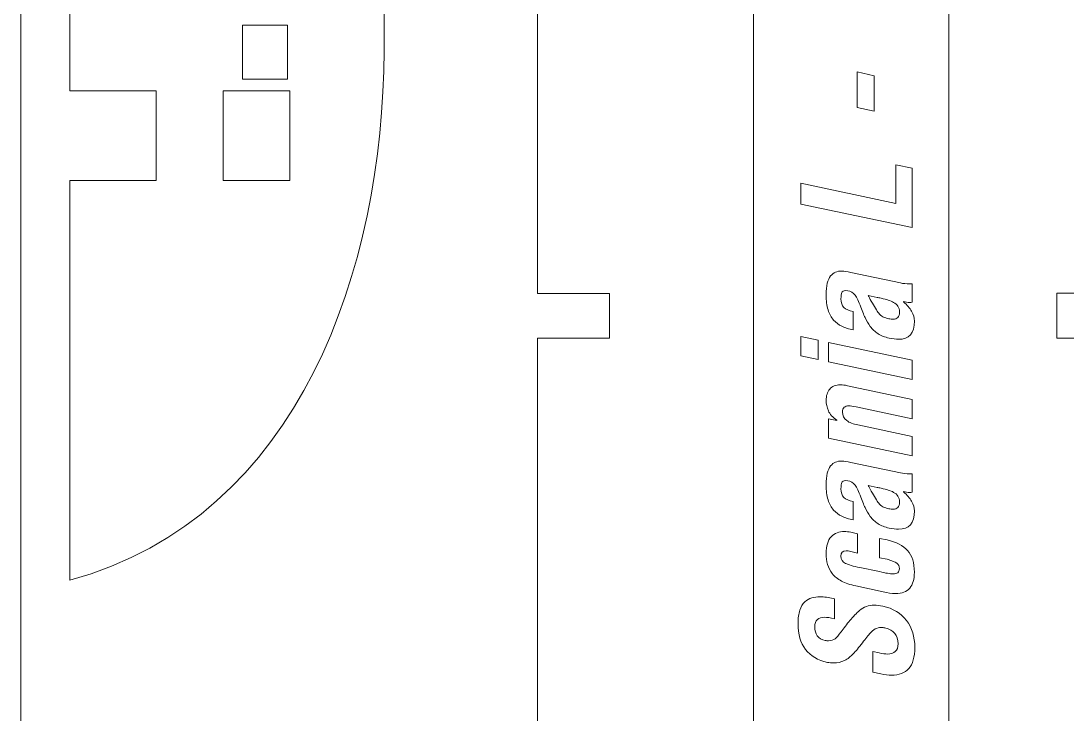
# Model space of a CAD drawing. Header units: centimetres. Extents: x -49.5 to 49.5, y -14.6 to 14.6.
# Drawn here: x -49.48 to -43.51, y -2.84 to 1.11 of the extents above; entities that cross this region are included whole.
import ezdxf

# ---------------------------------------------------------------- set-up
doc = ezdxf.new("R2010")
doc.units = ezdxf.units.CM
doc.header["$MEASUREMENT"] = 0
doc.layers.add('Camada 1', color=7, linetype='Continuous')

msp = doc.modelspace()

# ---------------------------------------------------------------- linework, layer by layer
at = {"layer": 'Camada 1', "color": 6, "lineweight": 9}
msp.add_open_spline([(-49.17602, 14.61613), (-49.17602, 14.61613), (-30.77602, 14.61613), (-30.77602, 14.61613), (-30.77602, 14.61613), (-30.61102, 14.61613), (-30.47602, 14.48113), (-30.47602, 14.31613), (-30.47602, 14.31613), (-30.47602, 14.31613), (-30.47602, -14.08387), (-30.47602, -14.08387), (-30.47602, -14.08387), (-30.47602, -14.24887), (-30.61102, -14.38387), (-30.77602, -14.38387), (-30.77602, -14.38387), (-30.77602, -14.38387), (-49.17602, -14.38387), (-49.17602, -14.38387), (-49.17602, -14.38387), (-49.34102, -14.38387), (-49.47602, -14.24887), (-49.47602, -14.08387), (-49.47602, -14.08387), (-49.47602, -14.08387), (-49.47602, 14.31613), (-49.47602, 14.31613), (-49.47602, 14.31613), (-49.47602, 14.48113), (-49.34102, 14.61613), (-49.17602, 14.61613)], degree=3, knots=[0, 0, 0, 0, 0.1111111, 0.1111111, 0.1111111, 0.1111111, 0.2222222, 0.2222222, 0.2222222, 0.2222222, 0.3333333, 0.3333333, 0.3333333, 0.3333333, 0.4444444, 0.4444444, 0.4444444, 0.4444444, 0.5555556, 0.5555556, 0.5555556, 0.5555556, 0.6666667, 0.6666667, 0.6666667, 0.6666667, 0.7777778, 0.7777778, 0.7777778, 0.7777778, 1, 1, 1, 1], dxfattribs=at)
at = {"layer": 'Camada 1', "color": 250, "lineweight": 9}
for points, knots in [([(-44.46853, -10.79239), (-44.46853, -10.79239), (-44.46852, -10.40995), (-44.46852, -10.40995), (-44.46852, -10.40995), (-44.46852, -10.40995), (-45.69229, -10.40996), (-45.69229, -10.40996), (-45.69229, -10.40996), (-45.69229, -10.40996), (-45.69229, -10.15499), (-45.69229, -10.15499), (-45.69229, -10.15499), (-45.69229, -10.15499), (-44.46852, -10.15499), (-44.46852, -10.15499), (-44.46852, -10.15499), (-44.46852, -10.15499), (-44.46853, -9.84907), (-44.46853, -9.84907), (-44.46853, -9.84907), (-44.46853, -9.84907), (-44.67663, -9.84905), (-44.67663, -9.84905), (-44.67663, -9.84905), (-44.67663, -9.84905), (-44.67665, -9.54311), (-44.67665, -9.54311), (-44.67665, -9.54311), (-44.67665, -9.54311), (-44.88472, -9.5431), (-44.88472, -9.5431), (-44.88472, -9.5431), (-44.88472, -9.5431), (-44.88472, -9.23717), (-44.88472, -9.23717), (-44.88472, -9.23717), (-44.88472, -9.23717), (-45.09281, -9.23717), (-45.09281, -9.23717), (-45.09281, -9.23717), (-45.09281, -9.23717), (-45.09281, -8.62527), (-45.09281, -8.62527), (-45.09281, -8.62527), (-45.09281, -8.62527), (-45.30092, -8.62527), (-45.30092, -8.62527), (-45.30092, -8.62527), (-45.30092, -8.62527), (-45.30092, 12.71393), (-45.30092, 12.71393), (-45.30092, 12.71393), (-45.30092, 12.71393), (-45.57286, 12.71393), (-45.57286, 12.71393), (-45.57286, 12.71393), (-45.57286, 12.71393), (-45.57286, 12.96889), (-45.57286, 12.96889), (-45.57286, 12.96889), (-45.57286, 12.96889), (-45.84482, 12.96888), (-45.84482, 12.96888), (-45.84482, 12.96888), (-45.84482, 12.96888), (-45.84482, 12.71393), (-45.84482, 12.71393), (-45.84482, 12.71393), (-45.84482, 12.71393), (-46.11676, 12.71393), (-46.11676, 12.71393), (-46.11676, 12.71393), (-46.11676, 12.71393), (-46.11676, 12.96888), (-46.11676, 12.96888), (-46.11676, 12.96888), (-46.11676, 12.96888), (-46.5318, 12.96888), (-46.5318, 12.96888), (-46.5318, 12.96888), (-46.5318, 12.96888), (-46.5318, 11.63292), (-46.5318, 11.63292), (-46.5318, 11.63292), (-46.5318, 11.63292), (-46.1215, 11.63292), (-46.1215, 11.63292), (-46.1215, 11.63292), (-46.1215, 11.63292), (-46.1215, 11.37798), (-46.1215, 11.37798), (-46.1215, 11.37798), (-46.1215, 11.37798), (-46.5318, 11.37798), (-46.5318, 11.37798), (-46.5318, 11.37798), (-46.5318, 11.37798), (-46.5318, 2.84452), (-46.5318, 2.84452), (-46.5318, 2.84452), (-46.5318, 2.84452), (-46.1215, 2.84454), (-46.1215, 2.84454), (-46.1215, 2.84454), (-46.1215, 2.84454), (-46.1215, 2.58958), (-46.1215, 2.58958), (-46.1215, 2.58958), (-46.1215, 2.58958), (-46.5318, 2.58958), (-46.5318, 2.58958), (-46.5318, 2.58958), (-46.5318, 2.58958), (-46.5318, -0.44605), (-46.5318, -0.44605), (-46.5318, -0.44605), (-46.5318, -0.44605), (-46.1215, -0.44605), (-46.1215, -0.44605), (-46.1215, -0.44605), (-46.1215, -0.44605), (-46.1215, -0.70102), (-46.1215, -0.70102), (-46.1215, -0.70102), (-46.1215, -0.70102), (-46.5318, -0.70102), (-46.5318, -0.70102), (-46.5318, -0.70102), (-46.5318, -0.70102), (-46.5318, -4.27022), (-46.5318, -4.27022), (-46.5318, -4.27022), (-46.5318, -4.27022), (-47.24323, -4.2702), (-47.24323, -4.2702), (-47.24323, -4.2702), (-47.24323, -4.2702), (-47.24323, -4.01525), (-47.24323, -4.01525), (-47.24323, -4.01525), (-47.24323, -4.01525), (-47.54918, -4.01526), (-47.54918, -4.01526), (-47.54918, -4.01526), (-47.54918, -4.01526), (-47.54917, -4.2702), (-47.54917, -4.2702), (-47.54917, -4.2702), (-47.54917, -4.2702), (-47.81597, -4.2702), (-47.81597, -4.2702), (-47.81597, -4.2702), (-47.81597, -4.2702), (-47.81597, -4.56204), (-47.81597, -4.56204), (-47.81597, -4.56204), (-47.81597, -4.56204), (-48.07093, -4.56206), (-48.07093, -4.56206), (-48.07093, -4.56206), (-48.07093, -4.56206), (-48.07093, -4.85389), (-48.07093, -4.85389), (-48.07093, -4.85389), (-48.07093, -4.85389), (-47.81597, -4.85387), (-47.81597, -4.85387), (-47.81597, -4.85387), (-47.81597, -4.85387), (-47.81599, -5.14573), (-47.81599, -5.14573), (-47.81599, -5.14573), (-47.81599, -5.14573), (-46.5318, -5.14573), (-46.5318, -5.14573), (-46.5318, -5.14573), (-46.5318, -5.14573), (-46.5318, -7.65831), (-46.5318, -7.65831), (-46.5318, -7.65831), (-46.5318, -7.65831), (-46.78674, -7.65831), (-46.78674, -7.65831), (-46.78674, -7.65831), (-46.78674, -7.65831), (-46.78674, -7.91325), (-46.78674, -7.91325), (-46.78674, -7.91325), (-46.78674, -7.91325), (-46.5318, -7.91325), (-46.5318, -7.91325), (-46.5318, -7.91325), (-46.5318, -7.91325), (-46.5318, -8.55679), (-46.5318, -8.55679), (-46.5318, -8.55679), (-46.5318, -8.55679), (-46.78674, -8.55679), (-46.78674, -8.55679), (-46.78674, -8.55679), (-46.78674, -8.55679), (-48.30718, -8.54458), (-48.30718, -8.54458), (-48.30718, -8.54458), (-48.30718, -8.54458), (-48.65205, -8.04068), (-48.65205, -8.04068), (-48.65205, -8.04068), (-48.65205, -8.04068), (-49.07285, -8.32865), (-49.07285, -8.32865), (-49.07285, -8.32865), (-49.07285, -8.32865), (-48.92886, -8.53906), (-48.92886, -8.53906), (-48.92886, -8.53906), (-48.92886, -8.53906), (-49.23184, -8.74641), (-49.23184, -8.74641), (-49.23184, -8.74641), (-49.23184, -8.74641), (-48.9543, -9.15192), (-48.9543, -9.15192), (-48.9543, -9.15192), (-48.9543, -9.15192), (-48.91046, -9.27695), (-48.91046, -9.27695), (-48.91046, -9.27695), (-48.91046, -9.27695), (-48.85202, -10.05943), (-48.85202, -10.05943), (-48.85202, -10.05943), (-48.85202, -10.05943), (-48.11799, -10.05943), (-48.11799, -10.05943), (-48.11799, -10.05943), (-48.11799, -10.05943), (-48.11799, -12.76512), (-48.11799, -12.76512), (-48.11799, -12.76512), (-48.11799, -12.76512), (-47.23865, -12.76514), (-47.23865, -12.76514), (-47.23865, -12.76514), (-47.23865, -12.76514), (-47.23865, -12.52733), (-47.23865, -12.52733), (-47.23865, -12.52733), (-47.23865, -12.52733), (-46.05567, -12.52734), (-46.05567, -12.52734), (-46.05567, -12.52734), (-46.05567, -12.52734), (-46.05567, -13.33645), (-46.05567, -13.33645), (-46.05567, -13.33645), (-46.05567, -13.33645), (-45.54578, -13.33645), (-45.54578, -13.33645), (-45.54578, -13.33645), (-45.54578, -13.33645), (-45.54578, -13.71743), (-45.54578, -13.71743), (-45.54578, -13.71743), (-45.54578, -13.71743), (-46.05567, -13.71743), (-46.05567, -13.71743), (-46.05567, -13.71743), (-46.05567, -13.71743), (-46.05567, -14.0984), (-46.05567, -14.0984), (-46.05567, -14.0984), (-46.05567, -14.0984), (-45.54578, -14.0984), (-45.54578, -14.0984), (-45.54578, -14.0984), (-45.54578, -14.0984), (-45.30092, -13.83061), (-45.30092, -13.83061), (-45.30092, -13.83061), (-45.30092, -13.83061), (-45.30092, -11.93966), (-45.30092, -11.93966), (-45.30092, -11.93966), (-45.30092, -11.93966), (-45.09281, -11.93966), (-45.09281, -11.93966), (-45.09281, -11.93966), (-45.09281, -11.93966), (-45.09281, -11.55724), (-45.09281, -11.55724), (-45.09281, -11.55724), (-45.09281, -11.55724), (-44.88472, -11.55724), (-44.88472, -11.55724), (-44.88472, -11.55724), (-44.88472, -11.55724), (-44.88472, -11.17481), (-44.88472, -11.17481), (-44.88472, -11.17481), (-44.88472, -11.17481), (-44.67665, -11.17481), (-44.67665, -11.17481), (-44.67665, -11.17481), (-44.67665, -11.17481), (-44.67663, -10.79237), (-44.67663, -10.79237), (-44.67663, -10.79237), (-44.67663, -10.79237), (-44.46853, -10.79239), (-44.46853, -10.79239)], [0, 0, 0, 0, 0.0126582, 0.0126582, 0.0126582, 0.0126582, 0.0253165, 0.0253165, 0.0253165, 0.0253165, 0.0379747, 0.0379747, 0.0379747, 0.0379747, 0.0506329, 0.0506329, 0.0506329, 0.0506329, 0.0632911, 0.0632911, 0.0632911, 0.0632911, 0.0759494, 0.0759494, 0.0759494, 0.0759494, 0.0886076, 0.0886076, 0.0886076, 0.0886076, 0.1012658, 0.1012658, 0.1012658, 0.1012658, 0.1139241, 0.1139241, 0.1139241, 0.1139241, 0.1265823, 0.1265823, 0.1265823, 0.1265823, 0.1392405, 0.1392405, 0.1392405, 0.1392405, 0.1518987, 0.1518987, 0.1518987, 0.1518987, 0.164557, 0.164557, 0.164557, 0.164557, 0.1772152, 0.1772152, 0.1772152, 0.1772152, 0.1898734, 0.1898734, 0.1898734, 0.1898734, 0.2025316, 0.2025316, 0.2025316, 0.2025316, 0.2151899, 0.2151899, 0.2151899, 0.2151899, 0.2278481, 0.2278481, 0.2278481, 0.2278481, 0.2405063, 0.2405063, 0.2405063, 0.2405063, 0.2531646, 0.2531646, 0.2531646, 0.2531646, 0.2658228, 0.2658228, 0.2658228, 0.2658228, 0.278481, 0.278481, 0.278481, 0.278481, 0.2911392, 0.2911392, 0.2911392, 0.2911392, 0.3037975, 0.3037975, 0.3037975, 0.3037975, 0.3164557, 0.3164557, 0.3164557, 0.3164557, 0.3291139, 0.3291139, 0.3291139, 0.3291139, 0.3417722, 0.3417722, 0.3417722, 0.3417722, 0.3544304, 0.3544304, 0.3544304, 0.3544304, 0.3670886, 0.3670886, 0.3670886, 0.3670886, 0.3797468, 0.3797468, 0.3797468, 0.3797468, 0.3924051, 0.3924051, 0.3924051, 0.3924051, 0.4050633, 0.4050633, 0.4050633, 0.4050633, 0.4177215, 0.4177215, 0.4177215, 0.4177215, 0.4303797, 0.4303797, 0.4303797, 0.4303797, 0.443038, 0.443038, 0.443038, 0.443038, 0.4556962, 0.4556962, 0.4556962, 0.4556962, 0.4683544, 0.4683544, 0.4683544, 0.4683544, 0.4810127, 0.4810127, 0.4810127, 0.4810127, 0.4936709, 0.4936709, 0.4936709, 0.4936709, 0.5063291, 0.5063291, 0.5063291, 0.5063291, 0.5189873, 0.5189873, 0.5189873, 0.5189873, 0.5316456, 0.5316456, 0.5316456, 0.5316456, 0.5443038, 0.5443038, 0.5443038, 0.5443038, 0.556962, 0.556962, 0.556962, 0.556962, 0.5696203, 0.5696203, 0.5696203, 0.5696203, 0.5822785, 0.5822785, 0.5822785, 0.5822785, 0.5949367, 0.5949367, 0.5949367, 0.5949367, 0.6075949, 0.6075949, 0.6075949, 0.6075949, 0.6202532, 0.6202532, 0.6202532, 0.6202532, 0.6329114, 0.6329114, 0.6329114, 0.6329114, 0.6455696, 0.6455696, 0.6455696, 0.6455696, 0.6582278, 0.6582278, 0.6582278, 0.6582278, 0.6708861, 0.6708861, 0.6708861, 0.6708861, 0.6835443, 0.6835443, 0.6835443, 0.6835443, 0.6962025, 0.6962025, 0.6962025, 0.6962025, 0.7088608, 0.7088608, 0.7088608, 0.7088608, 0.721519, 0.721519, 0.721519, 0.721519, 0.7341772, 0.7341772, 0.7341772, 0.7341772, 0.7468354, 0.7468354, 0.7468354, 0.7468354, 0.7594937, 0.7594937, 0.7594937, 0.7594937, 0.7721519, 0.7721519, 0.7721519, 0.7721519, 0.7848101, 0.7848101, 0.7848101, 0.7848101, 0.7974684, 0.7974684, 0.7974684, 0.7974684, 0.8101266, 0.8101266, 0.8101266, 0.8101266, 0.8227848, 0.8227848, 0.8227848, 0.8227848, 0.835443, 0.835443, 0.835443, 0.835443, 0.8481013, 0.8481013, 0.8481013, 0.8481013, 0.8607595, 0.8607595, 0.8607595, 0.8607595, 0.8734177, 0.8734177, 0.8734177, 0.8734177, 0.8860759, 0.8860759, 0.8860759, 0.8860759, 0.8987342, 0.8987342, 0.8987342, 0.8987342, 0.9113924, 0.9113924, 0.9113924, 0.9113924, 0.9240506, 0.9240506, 0.9240506, 0.9240506, 0.9367089, 0.9367089, 0.9367089, 0.9367089, 0.9493671, 0.9493671, 0.9493671, 0.9493671, 0.9620253, 0.9620253, 0.9620253, 0.9620253, 0.9746835, 0.9746835, 0.9746835, 0.9746835, 1, 1, 1, 1]), ([(-45.0198, 9.64605), (-45.0198, 9.64605), (-45.0198, 9.26362), (-45.0198, 9.26362), (-45.0198, 9.26362), (-45.0198, 9.26362), (-43.79603, 9.26362), (-43.79603, 9.26362), (-43.79603, 9.26362), (-43.79603, 9.26362), (-43.79603, 9.00864), (-43.79603, 9.00864), (-43.79603, 9.00864), (-43.79603, 9.00864), (-45.0198, 9.00867), (-45.0198, 9.00867), (-45.0198, 9.00867), (-45.0198, 9.00867), (-45.0198, 8.70273), (-45.0198, 8.70273), (-45.0198, 8.70273), (-45.0198, 8.70273), (-44.81168, 8.70273), (-44.81168, 8.70273), (-44.81168, 8.70273), (-44.81168, 8.70273), (-44.81169, 8.39676), (-44.81169, 8.39676), (-44.81169, 8.39676), (-44.81169, 8.39676), (-44.60361, 8.39676), (-44.60361, 8.39676), (-44.60361, 8.39676), (-44.60361, 8.39676), (-44.60361, 8.09083), (-44.60361, 8.09083), (-44.60361, 8.09083), (-44.60361, 8.09083), (-44.39552, 8.09083), (-44.39552, 8.09083), (-44.39552, 8.09083), (-44.39552, 8.09083), (-44.39551, 7.47893), (-44.39551, 7.47893), (-44.39551, 7.47893), (-44.39551, 7.47893), (-44.18741, 7.47894), (-44.18741, 7.47894), (-44.18741, 7.47894), (-44.18741, 7.47894), (-44.18741, -13.86025), (-44.18741, -13.86025), (-44.18741, -13.86025), (-44.18741, -13.86025), (-43.37157, -13.86027), (-43.37157, -13.86027), (-43.37157, -13.86027), (-43.37157, -13.86027), (-43.37157, -14.11522), (-43.37157, -14.11522), (-43.37157, -14.11522), (-43.37157, -14.11522), (-42.95654, -14.11523), (-42.95654, -14.11523), (-42.95654, -14.11523), (-42.95654, -14.11523), (-42.95654, -12.77927), (-42.95654, -12.77927), (-42.95654, -12.77927), (-42.95654, -12.77927), (-43.57315, -12.77926), (-43.57315, -12.77926), (-43.57315, -12.77926), (-43.57315, -12.77926), (-43.57315, -12.52432), (-43.57315, -12.52432), (-43.57315, -12.52432), (-43.57315, -12.52432), (-42.95654, -12.52434), (-42.95654, -12.52434), (-42.95654, -12.52434), (-42.95654, -12.52434), (-42.95654, -3.99089), (-42.95654, -3.99089), (-42.95654, -3.99089), (-42.95654, -3.99089), (-43.57315, -3.99087), (-43.57315, -3.99087), (-43.57315, -3.99087), (-43.57315, -3.99087), (-43.57315, -3.72775), (-43.57315, -3.72775), (-43.57315, -3.72775), (-43.57315, -3.72775), (-42.95655, -3.72777), (-42.95655, -3.72777), (-42.95655, -3.72777), (-42.95655, -3.72777), (-42.95654, -0.70029), (-42.95654, -0.70029), (-42.95654, -0.70029), (-42.95654, -0.70029), (-43.57315, -0.70029), (-43.57315, -0.70029), (-43.57315, -0.70029), (-43.57315, -0.70029), (-43.57315, -0.44533), (-43.57315, -0.44533), (-43.57315, -0.44533), (-43.57315, -0.44533), (-42.95654, -0.44533), (-42.95654, -0.44533), (-42.95654, -0.44533), (-42.95654, -0.44533), (-42.95654, 3.12386), (-42.95654, 3.12386), (-42.95654, 3.12386), (-42.95654, 3.12386), (-41.67235, 3.12388), (-41.67235, 3.12388), (-41.67235, 3.12388), (-41.67235, 3.12388), (-41.67235, 3.99937), (-41.67235, 3.99937), (-41.67235, 3.99937), (-41.67235, 3.99937), (-42.95654, 3.99937), (-42.95654, 3.99937), (-42.95654, 3.99937), (-42.95654, 3.99937), (-42.95654, 6.51197), (-42.95654, 6.51197), (-42.95654, 6.51197), (-42.95654, 6.51197), (-42.70157, 6.51197), (-42.70157, 6.51197), (-42.70157, 6.51197), (-42.70157, 6.51197), (-42.70158, 6.76693), (-42.70158, 6.76693), (-42.70158, 6.76693), (-42.70158, 6.76693), (-42.95654, 6.7669), (-42.95654, 6.7669), (-42.95654, 6.7669), (-42.95654, 6.7669), (-42.95654, 7.41045), (-42.95654, 7.41045), (-42.95654, 7.41045), (-42.95654, 7.41045), (-42.70158, 7.41045), (-42.70158, 7.41045), (-42.70158, 7.41045), (-42.70158, 7.41045), (-41.18114, 7.39826), (-41.18114, 7.39826), (-41.18114, 7.39826), (-41.18114, 7.39826), (-40.98027, 7.10472), (-40.98027, 7.10472), (-40.98027, 7.10472), (-40.98027, 7.10472), (-40.25649, 7.60007), (-40.25649, 7.60007), (-40.25649, 7.60007), (-40.25649, 7.60007), (-40.39525, 7.80282), (-40.39525, 7.80282), (-40.39525, 7.80282), (-40.39525, 7.80282), (-40.18486, 7.94683), (-40.18486, 7.94683), (-40.18486, 7.94683), (-40.18486, 7.94683), (-40.32362, 8.14958), (-40.32362, 8.14958), (-40.32362, 8.14958), (-40.32362, 8.14958), (-40.53403, 8.00558), (-40.53403, 8.00558), (-40.53403, 8.00558), (-40.53403, 8.00558), (-40.57787, 8.1306), (-40.57787, 8.1306), (-40.57787, 8.1306), (-40.57787, 8.1306), (-40.67553, 9.43867), (-40.67553, 9.43867), (-40.67553, 9.43867), (-40.67553, 9.43867), (-40.42129, 9.45766), (-40.42129, 9.45766), (-40.42129, 9.45766), (-40.42129, 9.45766), (-40.45384, 9.89369), (-40.45384, 9.89369), (-40.45384, 9.89369), (-40.45384, 9.89369), (-40.70809, 9.87469), (-40.70809, 9.87469), (-40.70809, 9.87469), (-40.70809, 9.87469), (-40.72913, 10.15655), (-40.72913, 10.15655), (-40.72913, 10.15655), (-40.72913, 10.15655), (-41.37032, 10.15655), (-41.37032, 10.15655), (-41.37032, 10.15655), (-41.37032, 10.15655), (-41.37033, 11.61878), (-41.37033, 11.61878), (-41.37033, 11.61878), (-41.37033, 11.61878), (-43.43267, 11.61878), (-43.43267, 11.61878), (-43.43267, 11.61878), (-43.43267, 11.61878), (-43.43266, 12.19011), (-43.43266, 12.19011), (-43.43266, 12.19011), (-43.43266, 12.19011), (-43.94257, 12.19011), (-43.94257, 12.19011), (-43.94257, 12.19011), (-43.94257, 12.19011), (-43.94257, 12.57109), (-43.94257, 12.57109), (-43.94257, 12.57109), (-43.94257, 12.57109), (-43.43266, 12.57109), (-43.43266, 12.57109), (-43.43266, 12.57109), (-43.43266, 12.57109), (-43.43266, 12.95206), (-43.43266, 12.95206), (-43.43266, 12.95206), (-43.43266, 12.95206), (-43.94257, 12.95206), (-43.94257, 12.95206), (-43.94257, 12.95206), (-43.94257, 12.95206), (-44.18741, 12.68427), (-44.18741, 12.68427), (-44.18741, 12.68427), (-44.18741, 12.68427), (-44.18741, 10.79332), (-44.18741, 10.79332), (-44.18741, 10.79332), (-44.18741, 10.79332), (-44.39551, 10.79332), (-44.39551, 10.79332), (-44.39551, 10.79332), (-44.39551, 10.79332), (-44.39551, 10.4109), (-44.39551, 10.4109), (-44.39551, 10.4109), (-44.39551, 10.4109), (-44.60361, 10.4109), (-44.60361, 10.4109), (-44.60361, 10.4109), (-44.60361, 10.4109), (-44.60361, 10.02847), (-44.60361, 10.02847), (-44.60361, 10.02847), (-44.60361, 10.02847), (-44.81169, 10.02846), (-44.81169, 10.02846), (-44.81169, 10.02846), (-44.81169, 10.02846), (-44.81168, 9.64605), (-44.81168, 9.64605), (-44.81168, 9.64605), (-44.81168, 9.64605), (-45.0198, 9.64605), (-45.0198, 9.64605)], [0, 0, 0, 0, 0.0142857, 0.0142857, 0.0142857, 0.0142857, 0.0285714, 0.0285714, 0.0285714, 0.0285714, 0.0428571, 0.0428571, 0.0428571, 0.0428571, 0.0571429, 0.0571429, 0.0571429, 0.0571429, 0.0714286, 0.0714286, 0.0714286, 0.0714286, 0.0857143, 0.0857143, 0.0857143, 0.0857143, 0.1, 0.1, 0.1, 0.1, 0.1142857, 0.1142857, 0.1142857, 0.1142857, 0.1285714, 0.1285714, 0.1285714, 0.1285714, 0.1428571, 0.1428571, 0.1428571, 0.1428571, 0.1571429, 0.1571429, 0.1571429, 0.1571429, 0.1714286, 0.1714286, 0.1714286, 0.1714286, 0.1857143, 0.1857143, 0.1857143, 0.1857143, 0.2, 0.2, 0.2, 0.2, 0.2142857, 0.2142857, 0.2142857, 0.2142857, 0.2285714, 0.2285714, 0.2285714, 0.2285714, 0.2428571, 0.2428571, 0.2428571, 0.2428571, 0.2571429, 0.2571429, 0.2571429, 0.2571429, 0.2714286, 0.2714286, 0.2714286, 0.2714286, 0.2857143, 0.2857143, 0.2857143, 0.2857143, 0.3, 0.3, 0.3, 0.3, 0.3142857, 0.3142857, 0.3142857, 0.3142857, 0.3285714, 0.3285714, 0.3285714, 0.3285714, 0.3428571, 0.3428571, 0.3428571, 0.3428571, 0.3571429, 0.3571429, 0.3571429, 0.3571429, 0.3714286, 0.3714286, 0.3714286, 0.3714286, 0.3857143, 0.3857143, 0.3857143, 0.3857143, 0.4, 0.4, 0.4, 0.4, 0.4142857, 0.4142857, 0.4142857, 0.4142857, 0.4285714, 0.4285714, 0.4285714, 0.4285714, 0.4428571, 0.4428571, 0.4428571, 0.4428571, 0.4571429, 0.4571429, 0.4571429, 0.4571429, 0.4714286, 0.4714286, 0.4714286, 0.4714286, 0.4857143, 0.4857143, 0.4857143, 0.4857143, 0.5, 0.5, 0.5, 0.5, 0.5142857, 0.5142857, 0.5142857, 0.5142857, 0.5285714, 0.5285714, 0.5285714, 0.5285714, 0.5428571, 0.5428571, 0.5428571, 0.5428571, 0.5571429, 0.5571429, 0.5571429, 0.5571429, 0.5714286, 0.5714286, 0.5714286, 0.5714286, 0.5857143, 0.5857143, 0.5857143, 0.5857143, 0.6, 0.6, 0.6, 0.6, 0.6142857, 0.6142857, 0.6142857, 0.6142857, 0.6285714, 0.6285714, 0.6285714, 0.6285714, 0.6428571, 0.6428571, 0.6428571, 0.6428571, 0.6571429, 0.6571429, 0.6571429, 0.6571429, 0.6714286, 0.6714286, 0.6714286, 0.6714286, 0.6857143, 0.6857143, 0.6857143, 0.6857143, 0.7, 0.7, 0.7, 0.7, 0.7142857, 0.7142857, 0.7142857, 0.7142857, 0.7285714, 0.7285714, 0.7285714, 0.7285714, 0.7428571, 0.7428571, 0.7428571, 0.7428571, 0.7571429, 0.7571429, 0.7571429, 0.7571429, 0.7714286, 0.7714286, 0.7714286, 0.7714286, 0.7857143, 0.7857143, 0.7857143, 0.7857143, 0.8, 0.8, 0.8, 0.8, 0.8142857, 0.8142857, 0.8142857, 0.8142857, 0.8285714, 0.8285714, 0.8285714, 0.8285714, 0.8428571, 0.8428571, 0.8428571, 0.8428571, 0.8571429, 0.8571429, 0.8571429, 0.8571429, 0.8714286, 0.8714286, 0.8714286, 0.8714286, 0.8857143, 0.8857143, 0.8857143, 0.8857143, 0.9, 0.9, 0.9, 0.9, 0.9142857, 0.9142857, 0.9142857, 0.9142857, 0.9285714, 0.9285714, 0.9285714, 0.9285714, 0.9428571, 0.9428571, 0.9428571, 0.9428571, 0.9571429, 0.9571429, 0.9571429, 0.9571429, 0.9714286, 0.9714286, 0.9714286, 0.9714286, 1, 1, 1, 1]), ([(-47.40656, 0.93494), (-47.40656, 1.45725), (-47.40657, 1.97956), (-47.40656, 2.5019), (-47.40656, 2.5019), (-47.41414, 3.738), (-47.86976, 5.15153), (-49.19807, 5.51679), (-49.19807, 5.51679), (-49.19807, 4.7575), (-49.1981, 3.99823), (-49.19808, 3.23894), (-49.19808, 3.23894), (-49.03382, 3.23894), (-48.86955, 3.23894), (-48.70527, 3.23894), (-48.70527, 3.23894), (-48.70527, 3.06892), (-48.70529, 2.89889), (-48.70529, 2.72888), (-48.70529, 2.72888), (-48.86955, 2.72888), (-49.03382, 2.72888), (-49.1981, 2.72888), (-49.1981, 2.72888), (-49.19808, 2.05523), (-49.1981, 1.38158), (-49.19808, 0.70794), (-49.19808, 0.70794), (-49.03382, 0.70794), (-48.86955, 0.70794), (-48.70527, 0.70794), (-48.70527, 0.70794), (-48.70526, 0.53792), (-48.70527, 0.3679), (-48.70529, 0.19788), (-48.70529, 0.19788), (-48.86955, 0.19787), (-49.03381, 0.19787), (-49.1981, 0.19788), (-49.1981, 0.19788), (-49.19808, -0.56141), (-49.1981, -1.32068), (-49.19807, -2.07996), (-49.19807, -2.07996), (-47.87459, -1.71604), (-47.41409, -0.29368), (-47.40656, 0.93494)], [0, 0, 0, 0, 0.0769231, 0.0769231, 0.0769231, 0.0769231, 0.1538462, 0.1538462, 0.1538462, 0.1538462, 0.2307692, 0.2307692, 0.2307692, 0.2307692, 0.3076923, 0.3076923, 0.3076923, 0.3076923, 0.3846154, 0.3846154, 0.3846154, 0.3846154, 0.4615385, 0.4615385, 0.4615385, 0.4615385, 0.5384615, 0.5384615, 0.5384615, 0.5384615, 0.6153846, 0.6153846, 0.6153846, 0.6153846, 0.6923077, 0.6923077, 0.6923077, 0.6923077, 0.7692308, 0.7692308, 0.7692308, 0.7692308, 0.8461538, 0.8461538, 0.8461538, 0.8461538, 1, 1, 1, 1])]:
    msp.add_open_spline(points, degree=3, knots=knots, dxfattribs=at)
at = {"layer": 'Camada 1', "color": 114, "lineweight": 9}
for points in [[(-47.95743, 0.77478), (-47.95743, 0.77478), (-47.95743, 1.08081), (-47.95743, 1.08081), (-47.95743, 1.08081), (-47.95743, 1.08081), (-48.21247, 1.08081), (-48.21247, 1.08081), (-48.21247, 1.08081), (-48.21247, 1.08081), (-48.21247, 0.77478), (-48.21247, 0.77478), (-48.21247, 0.77478), (-48.21247, 0.77478), (-47.95743, 0.77478), (-47.95743, 0.77478)], [(-47.94308, 0.19787), (-47.94308, 0.19787), (-48.32417, 0.19787), (-48.32417, 0.19787), (-48.32417, 0.19787), (-48.32417, 0.19787), (-48.32418, 0.70794), (-48.32418, 0.70794), (-48.32418, 0.70794), (-48.32418, 0.70794), (-47.94309, 0.70794), (-47.94309, 0.70794), (-47.94309, 0.70794), (-47.94309, 0.70794), (-47.94308, 0.19787), (-47.94308, 0.19787)]]:
    msp.add_open_spline(points, degree=3, knots=[0, 0, 0, 0, 0.2, 0.2, 0.2, 0.2, 0.4, 0.4, 0.4, 0.4, 0.6, 0.6, 0.6, 0.6, 1, 1, 1, 1], dxfattribs=at)
at = {"layer": 'Camada 1', "color": 5, "lineweight": 9}
for points, knots in [([(-44.61311, 0.79391), (-44.61311, 0.79391), (-44.71048, 0.81507), (-44.71048, 0.81507), (-44.71048, 0.81507), (-44.71048, 0.81507), (-44.71048, 0.61356), (-44.71048, 0.61356), (-44.71048, 0.61356), (-44.71048, 0.61356), (-44.61311, 0.5924), (-44.61311, 0.5924), (-44.61311, 0.5924), (-44.61311, 0.5924), (-44.61311, 0.79391), (-44.61311, 0.79391)], [0, 0, 0, 0, 0.2, 0.2, 0.2, 0.2, 0.4, 0.4, 0.4, 0.4, 0.6, 0.6, 0.6, 0.6, 1, 1, 1, 1]), ([(-44.39721, 0.26726), (-44.39721, 0.26726), (-44.49034, 0.28674), (-44.49034, 0.28674), (-44.49034, 0.28674), (-44.49034, 0.28674), (-44.49034, 0.06661), (-44.49034, 0.06661), (-44.49034, 0.06661), (-44.49034, 0.06661), (-45.03221, 0.18176), (-45.03221, 0.18176), (-45.03221, 0.18176), (-45.03221, 0.18176), (-45.03221, 0.06322), (-45.03221, 0.06322), (-45.03221, 0.06322), (-45.03221, 0.06322), (-44.39721, -0.07141), (-44.39721, -0.07141), (-44.39721, -0.07141), (-44.39721, -0.07141), (-44.39721, 0.26726), (-44.39721, 0.26726)], [0, 0, 0, 0, 0.1428571, 0.1428571, 0.1428571, 0.1428571, 0.2857143, 0.2857143, 0.2857143, 0.2857143, 0.4285714, 0.4285714, 0.4285714, 0.4285714, 0.5714286, 0.5714286, 0.5714286, 0.5714286, 0.7142857, 0.7142857, 0.7142857, 0.7142857, 1, 1, 1, 1]), ([(-44.39721, -0.39145), (-44.3989, -0.39145), (-44.40144, -0.39145), (-44.40483, -0.39145), (-44.40483, -0.39145), (-44.40991, -0.39145), (-44.41245, -0.39145), (-44.41245, -0.39145), (-44.41245, -0.39145), (-44.42995, -0.39145), (-44.44716, -0.38975), (-44.4641, -0.38637), (-44.4641, -0.38637), (-44.4641, -0.38637), (-44.74604, -0.32625), (-44.74604, -0.32625), (-44.74604, -0.32625), (-44.76692, -0.32117), (-44.78442, -0.31863), (-44.79853, -0.31863), (-44.79853, -0.31863), (-44.81151, -0.31863), (-44.82323, -0.32076), (-44.83367, -0.32499), (-44.83367, -0.32499), (-44.84411, -0.32921), (-44.85342, -0.33641), (-44.86161, -0.34657), (-44.86161, -0.34657), (-44.86979, -0.35673), (-44.87614, -0.37057), (-44.88066, -0.38806), (-44.88066, -0.38806), (-44.88517, -0.40556), (-44.88743, -0.42757), (-44.88743, -0.45411), (-44.88743, -0.45411), (-44.88743, -0.4874), (-44.88376, -0.51591), (-44.87643, -0.53961), (-44.87643, -0.53961), (-44.86909, -0.56333), (-44.85865, -0.58265), (-44.8451, -0.59761), (-44.8451, -0.59761), (-44.83155, -0.61257), (-44.81575, -0.62442), (-44.79768, -0.63317), (-44.79768, -0.63317), (-44.77962, -0.64192), (-44.75817, -0.64884), (-44.73334, -0.65391), (-44.73334, -0.65391), (-44.73334, -0.65391), (-44.73334, -0.54893), (-44.73334, -0.54893), (-44.73334, -0.54893), (-44.75704, -0.54385), (-44.77454, -0.53623), (-44.78583, -0.52608), (-44.78583, -0.52608), (-44.79712, -0.51591), (-44.80276, -0.49926), (-44.80276, -0.47611), (-44.80276, -0.47611), (-44.80276, -0.45975), (-44.80121, -0.44803), (-44.79811, -0.44098), (-44.79811, -0.44098), (-44.795, -0.43392), (-44.78837, -0.43011), (-44.77821, -0.42955), (-44.77821, -0.42955), (-44.75902, -0.42955), (-44.74336, -0.43506), (-44.73122, -0.44606), (-44.73122, -0.44606), (-44.71909, -0.45706), (-44.70822, -0.47527), (-44.69862, -0.50067), (-44.69862, -0.50067), (-44.69862, -0.50067), (-44.69354, -0.51337), (-44.69354, -0.51337), (-44.69354, -0.51337), (-44.68282, -0.54272), (-44.67351, -0.56615), (-44.6656, -0.58364), (-44.6656, -0.58364), (-44.6577, -0.60114), (-44.64782, -0.61793), (-44.63597, -0.63402), (-44.63597, -0.63402), (-44.62412, -0.6501), (-44.6093, -0.66393), (-44.59152, -0.6755), (-44.59152, -0.6755), (-44.57374, -0.68707), (-44.55243, -0.6954), (-44.5276, -0.70048), (-44.5276, -0.70048), (-44.50728, -0.705), (-44.4895, -0.70725), (-44.47426, -0.70725), (-44.47426, -0.70725), (-44.41443, -0.70725), (-44.38451, -0.67254), (-44.38451, -0.60311), (-44.38451, -0.60311), (-44.38451, -0.58505), (-44.38987, -0.56642), (-44.4006, -0.54723), (-44.4006, -0.54723), (-44.41019, -0.52973), (-44.42543, -0.51195), (-44.44632, -0.49389), (-44.44632, -0.49389), (-44.44632, -0.49389), (-44.44632, -0.49221), (-44.44632, -0.49221), (-44.44632, -0.49221), (-44.4339, -0.49615), (-44.42289, -0.49813), (-44.4133, -0.49813), (-44.4133, -0.49813), (-44.40765, -0.49813), (-44.40229, -0.49729), (-44.39721, -0.49559), (-44.39721, -0.49559), (-44.39721, -0.49559), (-44.39721, -0.39145), (-44.39721, -0.39145)], [0, 0, 0, 0, 0.0294118, 0.0294118, 0.0294118, 0.0294118, 0.0588235, 0.0588235, 0.0588235, 0.0588235, 0.0882353, 0.0882353, 0.0882353, 0.0882353, 0.1176471, 0.1176471, 0.1176471, 0.1176471, 0.1470588, 0.1470588, 0.1470588, 0.1470588, 0.1764706, 0.1764706, 0.1764706, 0.1764706, 0.2058824, 0.2058824, 0.2058824, 0.2058824, 0.2352941, 0.2352941, 0.2352941, 0.2352941, 0.2647059, 0.2647059, 0.2647059, 0.2647059, 0.2941176, 0.2941176, 0.2941176, 0.2941176, 0.3235294, 0.3235294, 0.3235294, 0.3235294, 0.3529412, 0.3529412, 0.3529412, 0.3529412, 0.3823529, 0.3823529, 0.3823529, 0.3823529, 0.4117647, 0.4117647, 0.4117647, 0.4117647, 0.4411765, 0.4411765, 0.4411765, 0.4411765, 0.4705882, 0.4705882, 0.4705882, 0.4705882, 0.5, 0.5, 0.5, 0.5, 0.5294118, 0.5294118, 0.5294118, 0.5294118, 0.5588235, 0.5588235, 0.5588235, 0.5588235, 0.5882353, 0.5882353, 0.5882353, 0.5882353, 0.6176471, 0.6176471, 0.6176471, 0.6176471, 0.6470588, 0.6470588, 0.6470588, 0.6470588, 0.6764706, 0.6764706, 0.6764706, 0.6764706, 0.7058824, 0.7058824, 0.7058824, 0.7058824, 0.7352941, 0.7352941, 0.7352941, 0.7352941, 0.7647059, 0.7647059, 0.7647059, 0.7647059, 0.7941176, 0.7941176, 0.7941176, 0.7941176, 0.8235294, 0.8235294, 0.8235294, 0.8235294, 0.8529412, 0.8529412, 0.8529412, 0.8529412, 0.8823529, 0.8823529, 0.8823529, 0.8823529, 0.9117647, 0.9117647, 0.9117647, 0.9117647, 0.9411765, 0.9411765, 0.9411765, 0.9411765, 1, 1, 1, 1]), ([(-44.59702, -0.46849), (-44.59194, -0.46962), (-44.58404, -0.47131), (-44.57332, -0.47357), (-44.57332, -0.47357), (-44.55695, -0.47696), (-44.54354, -0.48035), (-44.5331, -0.48373), (-44.5331, -0.48373), (-44.52266, -0.48713), (-44.5125, -0.49149), (-44.50262, -0.49686), (-44.50262, -0.49686), (-44.49274, -0.50222), (-44.4847, -0.50941), (-44.47849, -0.51845), (-44.47849, -0.51845), (-44.47228, -0.52749), (-44.46918, -0.53848), (-44.46918, -0.55147), (-44.46918, -0.55147), (-44.46918, -0.56615), (-44.47228, -0.57672), (-44.47849, -0.58323), (-44.47849, -0.58323), (-44.4847, -0.58972), (-44.49401, -0.59295), (-44.50643, -0.59295), (-44.50643, -0.59295), (-44.5132, -0.59295), (-44.52111, -0.59211), (-44.53014, -0.59041), (-44.53014, -0.59041), (-44.54256, -0.58759), (-44.5537, -0.58379), (-44.56358, -0.57898), (-44.56358, -0.57898), (-44.57346, -0.57418), (-44.5815, -0.56756), (-44.58771, -0.55909), (-44.58771, -0.55909), (-44.59844, -0.54385), (-44.61255, -0.5207), (-44.63004, -0.48966), (-44.63004, -0.48966), (-44.63795, -0.47555), (-44.64416, -0.46482), (-44.64867, -0.45749), (-44.64867, -0.45749), (-44.64867, -0.45749), (-44.59702, -0.46849), (-44.59702, -0.46849)], [0, 0, 0, 0, 0.0714286, 0.0714286, 0.0714286, 0.0714286, 0.1428571, 0.1428571, 0.1428571, 0.1428571, 0.2142857, 0.2142857, 0.2142857, 0.2142857, 0.2857143, 0.2857143, 0.2857143, 0.2857143, 0.3571429, 0.3571429, 0.3571429, 0.3571429, 0.4285714, 0.4285714, 0.4285714, 0.4285714, 0.5, 0.5, 0.5, 0.5, 0.5714286, 0.5714286, 0.5714286, 0.5714286, 0.6428571, 0.6428571, 0.6428571, 0.6428571, 0.7142857, 0.7142857, 0.7142857, 0.7142857, 0.7857143, 0.7857143, 0.7857143, 0.7857143, 0.8571429, 0.8571429, 0.8571429, 0.8571429, 1, 1, 1, 1]), ([(-44.93231, -0.71318), (-44.93231, -0.71318), (-45.03221, -0.69201), (-45.03221, -0.69201), (-45.03221, -0.69201), (-45.03221, -0.69201), (-45.03221, -0.80209), (-45.03221, -0.80209), (-45.03221, -0.80209), (-45.03221, -0.80209), (-44.93231, -0.82324), (-44.93231, -0.82324), (-44.93231, -0.82324), (-44.93231, -0.82324), (-44.93231, -0.71318), (-44.93231, -0.71318)], [0, 0, 0, 0, 0.2, 0.2, 0.2, 0.2, 0.4, 0.4, 0.4, 0.4, 0.6, 0.6, 0.6, 0.6, 1, 1, 1, 1]), ([(-44.39721, -0.82663), (-44.39721, -0.82663), (-44.87473, -0.72504), (-44.87473, -0.72504), (-44.87473, -0.72504), (-44.87473, -0.72504), (-44.87473, -0.83511), (-44.87473, -0.83511), (-44.87473, -0.83511), (-44.87473, -0.83511), (-44.39721, -0.9367), (-44.39721, -0.9367), (-44.39721, -0.9367), (-44.39721, -0.9367), (-44.39721, -0.82663), (-44.39721, -0.82663)], [0, 0, 0, 0, 0.2, 0.2, 0.2, 0.2, 0.4, 0.4, 0.4, 0.4, 0.6, 0.6, 0.6, 0.6, 1, 1, 1, 1]), ([(-44.87473, -1.15938), (-44.87473, -1.15938), (-44.87473, -1.26944), (-44.87473, -1.26944), (-44.87473, -1.26944), (-44.87473, -1.26944), (-44.39721, -1.37104), (-44.39721, -1.37104), (-44.39721, -1.37104), (-44.39721, -1.37104), (-44.39721, -1.26099), (-44.39721, -1.26099), (-44.39721, -1.26099), (-44.39721, -1.26099), (-44.70624, -1.19494), (-44.70624, -1.19494), (-44.70624, -1.19494), (-44.73277, -1.19042), (-44.75408, -1.18209), (-44.77017, -1.16996), (-44.77017, -1.16996), (-44.78625, -1.15782), (-44.7943, -1.14188), (-44.7943, -1.12212), (-44.7943, -1.12212), (-44.79373, -1.10915), (-44.79035, -1.09997), (-44.78414, -1.09461), (-44.78414, -1.09461), (-44.77793, -1.08925), (-44.76918, -1.08656), (-44.75789, -1.08656), (-44.75789, -1.08656), (-44.7483, -1.08656), (-44.73418, -1.08854), (-44.71556, -1.09249), (-44.71556, -1.09249), (-44.71556, -1.09249), (-44.39721, -1.16022), (-44.39721, -1.16022), (-44.39721, -1.16022), (-44.39721, -1.16022), (-44.39721, -1.05016), (-44.39721, -1.05016), (-44.39721, -1.05016), (-44.39721, -1.05016), (-44.76551, -0.97141), (-44.76551, -0.97141), (-44.76551, -0.97141), (-44.78019, -0.96803), (-44.79373, -0.96633), (-44.80615, -0.96633), (-44.80615, -0.96633), (-44.83325, -0.96633), (-44.85357, -0.97452), (-44.86711, -0.99089), (-44.86711, -0.99089), (-44.88066, -1.00726), (-44.88743, -1.02899), (-44.88743, -1.05608), (-44.88743, -1.05608), (-44.88743, -1.07471), (-44.8832, -1.09404), (-44.87473, -1.11408), (-44.87473, -1.11408), (-44.86627, -1.13412), (-44.8499, -1.15204), (-44.82563, -1.16784), (-44.82563, -1.16784), (-44.82563, -1.16784), (-44.82563, -1.16954), (-44.82563, -1.16954), (-44.82563, -1.16954), (-44.82563, -1.16954), (-44.87473, -1.15938), (-44.87473, -1.15938)], [0, 0, 0, 0, 0.05, 0.05, 0.05, 0.05, 0.1, 0.1, 0.1, 0.1, 0.15, 0.15, 0.15, 0.15, 0.2, 0.2, 0.2, 0.2, 0.25, 0.25, 0.25, 0.25, 0.3, 0.3, 0.3, 0.3, 0.35, 0.35, 0.35, 0.35, 0.4, 0.4, 0.4, 0.4, 0.45, 0.45, 0.45, 0.45, 0.5, 0.5, 0.5, 0.5, 0.55, 0.55, 0.55, 0.55, 0.6, 0.6, 0.6, 0.6, 0.65, 0.65, 0.65, 0.65, 0.7, 0.7, 0.7, 0.7, 0.75, 0.75, 0.75, 0.75, 0.8, 0.8, 0.8, 0.8, 0.85, 0.85, 0.85, 0.85, 0.9, 0.9, 0.9, 0.9, 1, 1, 1, 1]), ([(-44.39721, -1.4735), (-44.3989, -1.4735), (-44.40144, -1.4735), (-44.40483, -1.4735), (-44.40483, -1.4735), (-44.40991, -1.4735), (-44.41245, -1.4735), (-44.41245, -1.4735), (-44.41245, -1.4735), (-44.42995, -1.4735), (-44.44716, -1.4718), (-44.4641, -1.46842), (-44.4641, -1.46842), (-44.4641, -1.46842), (-44.74604, -1.40831), (-44.74604, -1.40831), (-44.74604, -1.40831), (-44.76692, -1.40323), (-44.78442, -1.40068), (-44.79853, -1.40068), (-44.79853, -1.40068), (-44.81151, -1.40068), (-44.82323, -1.4028), (-44.83367, -1.40703), (-44.83367, -1.40703), (-44.84411, -1.41126), (-44.85342, -1.41846), (-44.86161, -1.42862), (-44.86161, -1.42862), (-44.86979, -1.43878), (-44.87614, -1.45261), (-44.88066, -1.47011), (-44.88066, -1.47011), (-44.88517, -1.48762), (-44.88743, -1.50962), (-44.88743, -1.53615), (-44.88743, -1.53615), (-44.88743, -1.56945), (-44.88376, -1.59796), (-44.87643, -1.62166), (-44.87643, -1.62166), (-44.86909, -1.64537), (-44.85865, -1.6647), (-44.8451, -1.67966), (-44.8451, -1.67966), (-44.83155, -1.69462), (-44.81575, -1.70647), (-44.79768, -1.71522), (-44.79768, -1.71522), (-44.77962, -1.72397), (-44.75817, -1.73088), (-44.73334, -1.73596), (-44.73334, -1.73596), (-44.73334, -1.73596), (-44.73334, -1.63098), (-44.73334, -1.63098), (-44.73334, -1.63098), (-44.75704, -1.6259), (-44.77454, -1.61828), (-44.78583, -1.60812), (-44.78583, -1.60812), (-44.79712, -1.59796), (-44.80276, -1.5813), (-44.80276, -1.55816), (-44.80276, -1.55816), (-44.80276, -1.54179), (-44.80121, -1.53008), (-44.79811, -1.52303), (-44.79811, -1.52303), (-44.795, -1.51597), (-44.78837, -1.51216), (-44.77821, -1.5116), (-44.77821, -1.5116), (-44.75902, -1.5116), (-44.74336, -1.5171), (-44.73122, -1.52811), (-44.73122, -1.52811), (-44.71909, -1.53911), (-44.70822, -1.55733), (-44.69862, -1.58272), (-44.69862, -1.58272), (-44.69862, -1.58272), (-44.69354, -1.59543), (-44.69354, -1.59543), (-44.69354, -1.59543), (-44.68282, -1.62477), (-44.67351, -1.64819), (-44.6656, -1.66569), (-44.6656, -1.66569), (-44.6577, -1.68319), (-44.64782, -1.69999), (-44.63597, -1.71607), (-44.63597, -1.71607), (-44.62412, -1.73216), (-44.6093, -1.74598), (-44.59152, -1.75755), (-44.59152, -1.75755), (-44.57374, -1.76912), (-44.55243, -1.77745), (-44.5276, -1.78253), (-44.5276, -1.78253), (-44.50728, -1.78705), (-44.4895, -1.78931), (-44.47426, -1.78931), (-44.47426, -1.78931), (-44.41443, -1.78931), (-44.38451, -1.75459), (-44.38451, -1.68516), (-44.38451, -1.68516), (-44.38451, -1.6671), (-44.38987, -1.64847), (-44.4006, -1.62928), (-44.4006, -1.62928), (-44.41019, -1.61178), (-44.42543, -1.594), (-44.44632, -1.57594), (-44.44632, -1.57594), (-44.44632, -1.57594), (-44.44632, -1.57425), (-44.44632, -1.57425), (-44.44632, -1.57425), (-44.4339, -1.5782), (-44.42289, -1.58018), (-44.4133, -1.58018), (-44.4133, -1.58018), (-44.40765, -1.58018), (-44.40229, -1.57933), (-44.39721, -1.57764), (-44.39721, -1.57764), (-44.39721, -1.57764), (-44.39721, -1.4735), (-44.39721, -1.4735)], [0, 0, 0, 0, 0.0294118, 0.0294118, 0.0294118, 0.0294118, 0.0588235, 0.0588235, 0.0588235, 0.0588235, 0.0882353, 0.0882353, 0.0882353, 0.0882353, 0.1176471, 0.1176471, 0.1176471, 0.1176471, 0.1470588, 0.1470588, 0.1470588, 0.1470588, 0.1764706, 0.1764706, 0.1764706, 0.1764706, 0.2058824, 0.2058824, 0.2058824, 0.2058824, 0.2352941, 0.2352941, 0.2352941, 0.2352941, 0.2647059, 0.2647059, 0.2647059, 0.2647059, 0.2941176, 0.2941176, 0.2941176, 0.2941176, 0.3235294, 0.3235294, 0.3235294, 0.3235294, 0.3529412, 0.3529412, 0.3529412, 0.3529412, 0.3823529, 0.3823529, 0.3823529, 0.3823529, 0.4117647, 0.4117647, 0.4117647, 0.4117647, 0.4411765, 0.4411765, 0.4411765, 0.4411765, 0.4705882, 0.4705882, 0.4705882, 0.4705882, 0.5, 0.5, 0.5, 0.5, 0.5294118, 0.5294118, 0.5294118, 0.5294118, 0.5588235, 0.5588235, 0.5588235, 0.5588235, 0.5882353, 0.5882353, 0.5882353, 0.5882353, 0.6176471, 0.6176471, 0.6176471, 0.6176471, 0.6470588, 0.6470588, 0.6470588, 0.6470588, 0.6764706, 0.6764706, 0.6764706, 0.6764706, 0.7058824, 0.7058824, 0.7058824, 0.7058824, 0.7352941, 0.7352941, 0.7352941, 0.7352941, 0.7647059, 0.7647059, 0.7647059, 0.7647059, 0.7941176, 0.7941176, 0.7941176, 0.7941176, 0.8235294, 0.8235294, 0.8235294, 0.8235294, 0.8529412, 0.8529412, 0.8529412, 0.8529412, 0.8823529, 0.8823529, 0.8823529, 0.8823529, 0.9117647, 0.9117647, 0.9117647, 0.9117647, 0.9411765, 0.9411765, 0.9411765, 0.9411765, 1, 1, 1, 1]), ([(-44.59702, -1.55054), (-44.59194, -1.55167), (-44.58404, -1.55336), (-44.57332, -1.55563), (-44.57332, -1.55563), (-44.55695, -1.55901), (-44.54354, -1.56241), (-44.5331, -1.56579), (-44.5331, -1.56579), (-44.52266, -1.56917), (-44.5125, -1.57354), (-44.50262, -1.57891), (-44.50262, -1.57891), (-44.49274, -1.58428), (-44.4847, -1.59146), (-44.47849, -1.60051), (-44.47849, -1.60051), (-44.47228, -1.60953), (-44.46918, -1.62053), (-44.46918, -1.63353), (-44.46918, -1.63353), (-44.46918, -1.64819), (-44.47228, -1.65878), (-44.47849, -1.66527), (-44.47849, -1.66527), (-44.4847, -1.67176), (-44.49401, -1.67501), (-44.50643, -1.67501), (-44.50643, -1.67501), (-44.5132, -1.67501), (-44.52111, -1.67416), (-44.53014, -1.67246), (-44.53014, -1.67246), (-44.54256, -1.66964), (-44.5537, -1.66583), (-44.56358, -1.66104), (-44.56358, -1.66104), (-44.57346, -1.65623), (-44.5815, -1.6496), (-44.58771, -1.64114), (-44.58771, -1.64114), (-44.59844, -1.6259), (-44.61255, -1.60275), (-44.63004, -1.57171), (-44.63004, -1.57171), (-44.63795, -1.5576), (-44.64416, -1.54687), (-44.64867, -1.53954), (-44.64867, -1.53954), (-44.64867, -1.53954), (-44.59702, -1.55054), (-44.59702, -1.55054)], [0, 0, 0, 0, 0.0714286, 0.0714286, 0.0714286, 0.0714286, 0.1428571, 0.1428571, 0.1428571, 0.1428571, 0.2142857, 0.2142857, 0.2142857, 0.2142857, 0.2857143, 0.2857143, 0.2857143, 0.2857143, 0.3571429, 0.3571429, 0.3571429, 0.3571429, 0.4285714, 0.4285714, 0.4285714, 0.4285714, 0.5, 0.5, 0.5, 0.5, 0.5714286, 0.5714286, 0.5714286, 0.5714286, 0.6428571, 0.6428571, 0.6428571, 0.6428571, 0.7142857, 0.7142857, 0.7142857, 0.7142857, 0.7857143, 0.7857143, 0.7857143, 0.7857143, 0.8571429, 0.8571429, 0.8571429, 0.8571429, 1, 1, 1, 1]), ([(-44.70878, -1.8147), (-44.70878, -1.8147), (-44.74688, -1.80624), (-44.74688, -1.80624), (-44.74688, -1.80624), (-44.75987, -1.80341), (-44.772, -1.802), (-44.78329, -1.802), (-44.78329, -1.802), (-44.81434, -1.802), (-44.83945, -1.81216), (-44.85865, -1.83249), (-44.85865, -1.83249), (-44.87784, -1.8528), (-44.88743, -1.88441), (-44.88743, -1.92731), (-44.88743, -1.92731), (-44.88743, -1.94932), (-44.88475, -1.96992), (-44.87939, -1.98912), (-44.87939, -1.98912), (-44.87403, -2.00831), (-44.865, -2.02595), (-44.8523, -2.04204), (-44.8523, -2.04204), (-44.8396, -2.05812), (-44.82224, -2.07209), (-44.80022, -2.08394), (-44.80022, -2.08394), (-44.77821, -2.09581), (-44.75084, -2.10511), (-44.7181, -2.11188), (-44.7181, -2.11188), (-44.7181, -2.11188), (-44.56316, -2.1449), (-44.56316, -2.1449), (-44.56316, -2.1449), (-44.53663, -2.15168), (-44.51292, -2.15506), (-44.49204, -2.15506), (-44.49204, -2.15506), (-44.45535, -2.15506), (-44.42825, -2.14476), (-44.41076, -2.12416), (-44.41076, -2.12416), (-44.39326, -2.10356), (-44.38451, -2.0735), (-44.38451, -2.03399), (-44.38451, -2.03399), (-44.38451, -1.98093), (-44.39735, -1.93987), (-44.42303, -1.9108), (-44.42303, -1.9108), (-44.44872, -1.88174), (-44.48752, -1.86155), (-44.53945, -1.85026), (-44.53945, -1.85026), (-44.53945, -1.85026), (-44.58348, -1.84095), (-44.58348, -1.84095), (-44.58348, -1.84095), (-44.58348, -1.84095), (-44.58348, -1.95102), (-44.58348, -1.95102), (-44.58348, -1.95102), (-44.58348, -1.95102), (-44.53945, -1.96033), (-44.53945, -1.96033), (-44.53945, -1.96033), (-44.53945, -1.96033), (-44.53352, -1.96202), (-44.53352, -1.96202), (-44.53352, -1.96202), (-44.51095, -1.9688), (-44.49472, -1.97543), (-44.48484, -1.98192), (-44.48484, -1.98192), (-44.47496, -1.98841), (-44.46974, -1.99899), (-44.46918, -2.01367), (-44.46918, -2.01367), (-44.47031, -2.0244), (-44.47355, -2.03201), (-44.47891, -2.03653), (-44.47891, -2.03653), (-44.48428, -2.04104), (-44.49317, -2.0433), (-44.50558, -2.0433), (-44.50558, -2.0433), (-44.52195, -2.0433), (-44.54792, -2.03907), (-44.58348, -2.0306), (-44.58348, -2.0306), (-44.58348, -2.0306), (-44.69608, -2.0069), (-44.69608, -2.0069), (-44.69608, -2.0069), (-44.73277, -1.99956), (-44.75973, -1.9918), (-44.77694, -1.98361), (-44.77694, -1.98361), (-44.79416, -1.97543), (-44.80276, -1.96174), (-44.80276, -1.94256), (-44.80276, -1.94256), (-44.80276, -1.92223), (-44.79289, -1.91207), (-44.77313, -1.91207), (-44.77313, -1.91207), (-44.77257, -1.91207), (-44.77087, -1.91236), (-44.76805, -1.91292), (-44.76805, -1.91292), (-44.76579, -1.91292), (-44.76382, -1.91292), (-44.76212, -1.91292), (-44.76212, -1.91292), (-44.76212, -1.91292), (-44.70878, -1.92477), (-44.70878, -1.92477), (-44.70878, -1.92477), (-44.70878, -1.92477), (-44.70878, -1.8147), (-44.70878, -1.8147)], [0, 0, 0, 0, 0.03125, 0.03125, 0.03125, 0.03125, 0.0625, 0.0625, 0.0625, 0.0625, 0.09375, 0.09375, 0.09375, 0.09375, 0.125, 0.125, 0.125, 0.125, 0.15625, 0.15625, 0.15625, 0.15625, 0.1875, 0.1875, 0.1875, 0.1875, 0.21875, 0.21875, 0.21875, 0.21875, 0.25, 0.25, 0.25, 0.25, 0.28125, 0.28125, 0.28125, 0.28125, 0.3125, 0.3125, 0.3125, 0.3125, 0.34375, 0.34375, 0.34375, 0.34375, 0.375, 0.375, 0.375, 0.375, 0.40625, 0.40625, 0.40625, 0.40625, 0.4375, 0.4375, 0.4375, 0.4375, 0.46875, 0.46875, 0.46875, 0.46875, 0.5, 0.5, 0.5, 0.5, 0.53125, 0.53125, 0.53125, 0.53125, 0.5625, 0.5625, 0.5625, 0.5625, 0.59375, 0.59375, 0.59375, 0.59375, 0.625, 0.625, 0.625, 0.625, 0.65625, 0.65625, 0.65625, 0.65625, 0.6875, 0.6875, 0.6875, 0.6875, 0.71875, 0.71875, 0.71875, 0.71875, 0.75, 0.75, 0.75, 0.75, 0.78125, 0.78125, 0.78125, 0.78125, 0.8125, 0.8125, 0.8125, 0.8125, 0.84375, 0.84375, 0.84375, 0.84375, 0.875, 0.875, 0.875, 0.875, 0.90625, 0.90625, 0.90625, 0.90625, 0.9375, 0.9375, 0.9375, 0.9375, 1, 1, 1, 1]), ([(-44.83917, -2.1847), (-44.83917, -2.1847), (-44.8451, -2.18385), (-44.8451, -2.18385), (-44.8451, -2.18385), (-44.85977, -2.18047), (-44.87318, -2.17792), (-44.88532, -2.17624), (-44.88532, -2.17624), (-44.89745, -2.17454), (-44.90973, -2.17369), (-44.92215, -2.17369), (-44.92215, -2.17369), (-44.93908, -2.17369), (-44.95488, -2.17581), (-44.96956, -2.18004), (-44.96956, -2.18004), (-44.98423, -2.18427), (-44.9975, -2.19204), (-45.00935, -2.20332), (-45.00935, -2.20332), (-45.02121, -2.21461), (-45.03052, -2.23028), (-45.03729, -2.25031), (-45.03729, -2.25031), (-45.04407, -2.27035), (-45.04745, -2.29533), (-45.04745, -2.32526), (-45.04745, -2.32526), (-45.04745, -2.38733), (-45.0332, -2.43686), (-45.0047, -2.47384), (-45.0047, -2.47384), (-44.97619, -2.51081), (-44.93456, -2.53522), (-44.87981, -2.54707), (-44.87981, -2.54707), (-44.86852, -2.54933), (-44.85695, -2.55046), (-44.8451, -2.55046), (-44.8451, -2.55046), (-44.82252, -2.55046), (-44.80164, -2.54594), (-44.78244, -2.53691), (-44.78244, -2.53691), (-44.76382, -2.52675), (-44.74717, -2.51391), (-44.73249, -2.49839), (-44.73249, -2.49839), (-44.71782, -2.48287), (-44.7006, -2.46212), (-44.68084, -2.43616), (-44.68084, -2.43616), (-44.66165, -2.41076), (-44.6467, -2.39241), (-44.63597, -2.38113), (-44.63597, -2.38113), (-44.61847, -2.35969), (-44.59787, -2.34895), (-44.57416, -2.34895), (-44.57416, -2.34895), (-44.56683, -2.34895), (-44.55949, -2.3498), (-44.55215, -2.35149), (-44.55215, -2.35149), (-44.50248, -2.36222), (-44.47764, -2.39213), (-44.47764, -2.44124), (-44.47764, -2.44124), (-44.47764, -2.46156), (-44.48286, -2.47638), (-44.49331, -2.48569), (-44.49331, -2.48569), (-44.50375, -2.49501), (-44.51828, -2.49966), (-44.53691, -2.49966), (-44.53691, -2.49966), (-44.55046, -2.49966), (-44.56626, -2.4974), (-44.58432, -2.49289), (-44.58432, -2.49289), (-44.58432, -2.49289), (-44.62158, -2.48527), (-44.62158, -2.48527), (-44.62158, -2.48527), (-44.62158, -2.48527), (-44.62158, -2.6038), (-44.62158, -2.6038), (-44.62158, -2.6038), (-44.62158, -2.6038), (-44.57501, -2.61311), (-44.57501, -2.61311), (-44.57501, -2.61311), (-44.55243, -2.61819), (-44.53211, -2.62073), (-44.51405, -2.62073), (-44.51405, -2.62073), (-44.47228, -2.62073), (-44.43983, -2.60803), (-44.41668, -2.58263), (-44.41668, -2.58263), (-44.39354, -2.55724), (-44.38197, -2.51688), (-44.38197, -2.46156), (-44.38197, -2.46156), (-44.38197, -2.40173), (-44.39777, -2.3508), (-44.42938, -2.30874), (-44.42938, -2.30874), (-44.46099, -2.26668), (-44.50615, -2.23945), (-44.56485, -2.22703), (-44.56485, -2.22703), (-44.58291, -2.22308), (-44.59928, -2.2211), (-44.61396, -2.2211), (-44.61396, -2.2211), (-44.64444, -2.2211), (-44.67238, -2.23126), (-44.69778, -2.25159), (-44.69778, -2.25159), (-44.70568, -2.25836), (-44.71443, -2.26697), (-44.72402, -2.27741), (-44.72402, -2.27741), (-44.73362, -2.28785), (-44.74279, -2.29829), (-44.75154, -2.30874), (-44.75154, -2.30874), (-44.76029, -2.31918), (-44.76904, -2.33005), (-44.77779, -2.34133), (-44.77779, -2.34133), (-44.78654, -2.35262), (-44.79458, -2.36336), (-44.80192, -2.37351), (-44.80192, -2.37351), (-44.80192, -2.37351), (-44.80276, -2.3752), (-44.80276, -2.3752), (-44.80276, -2.3752), (-44.81575, -2.39213), (-44.8269, -2.40455), (-44.83621, -2.41245), (-44.83621, -2.41245), (-44.84552, -2.42035), (-44.8578, -2.42431), (-44.87304, -2.42431), (-44.87304, -2.42431), (-44.87925, -2.42431), (-44.88574, -2.42374), (-44.89251, -2.42261), (-44.89251, -2.42261), (-44.9134, -2.4181), (-44.9285, -2.40921), (-44.93781, -2.39594), (-44.93781, -2.39594), (-44.94712, -2.38268), (-44.95178, -2.3656), (-44.95178, -2.34472), (-44.95178, -2.34472), (-44.95178, -2.32497), (-44.94698, -2.311), (-44.93739, -2.30281), (-44.93739, -2.30281), (-44.92779, -2.29462), (-44.91453, -2.29054), (-44.89759, -2.29054), (-44.89759, -2.29054), (-44.88348, -2.29054), (-44.86401, -2.29336), (-44.83917, -2.299), (-44.83917, -2.299), (-44.83917, -2.299), (-44.83917, -2.1847), (-44.83917, -2.1847)], [0, 0, 0, 0, 0.0222222, 0.0222222, 0.0222222, 0.0222222, 0.0444444, 0.0444444, 0.0444444, 0.0444444, 0.0666667, 0.0666667, 0.0666667, 0.0666667, 0.0888889, 0.0888889, 0.0888889, 0.0888889, 0.1111111, 0.1111111, 0.1111111, 0.1111111, 0.1333333, 0.1333333, 0.1333333, 0.1333333, 0.1555556, 0.1555556, 0.1555556, 0.1555556, 0.1777778, 0.1777778, 0.1777778, 0.1777778, 0.2, 0.2, 0.2, 0.2, 0.2222222, 0.2222222, 0.2222222, 0.2222222, 0.2444444, 0.2444444, 0.2444444, 0.2444444, 0.2666667, 0.2666667, 0.2666667, 0.2666667, 0.2888889, 0.2888889, 0.2888889, 0.2888889, 0.3111111, 0.3111111, 0.3111111, 0.3111111, 0.3333333, 0.3333333, 0.3333333, 0.3333333, 0.3555556, 0.3555556, 0.3555556, 0.3555556, 0.3777778, 0.3777778, 0.3777778, 0.3777778, 0.4, 0.4, 0.4, 0.4, 0.4222222, 0.4222222, 0.4222222, 0.4222222, 0.4444444, 0.4444444, 0.4444444, 0.4444444, 0.4666667, 0.4666667, 0.4666667, 0.4666667, 0.4888889, 0.4888889, 0.4888889, 0.4888889, 0.5111111, 0.5111111, 0.5111111, 0.5111111, 0.5333333, 0.5333333, 0.5333333, 0.5333333, 0.5555556, 0.5555556, 0.5555556, 0.5555556, 0.5777778, 0.5777778, 0.5777778, 0.5777778, 0.6, 0.6, 0.6, 0.6, 0.6222222, 0.6222222, 0.6222222, 0.6222222, 0.6444444, 0.6444444, 0.6444444, 0.6444444, 0.6666667, 0.6666667, 0.6666667, 0.6666667, 0.6888889, 0.6888889, 0.6888889, 0.6888889, 0.7111111, 0.7111111, 0.7111111, 0.7111111, 0.7333333, 0.7333333, 0.7333333, 0.7333333, 0.7555556, 0.7555556, 0.7555556, 0.7555556, 0.7777778, 0.7777778, 0.7777778, 0.7777778, 0.8, 0.8, 0.8, 0.8, 0.8222222, 0.8222222, 0.8222222, 0.8222222, 0.8444444, 0.8444444, 0.8444444, 0.8444444, 0.8666667, 0.8666667, 0.8666667, 0.8666667, 0.8888889, 0.8888889, 0.8888889, 0.8888889, 0.9111111, 0.9111111, 0.9111111, 0.9111111, 0.9333333, 0.9333333, 0.9333333, 0.9333333, 0.9555556, 0.9555556, 0.9555556, 0.9555556, 1, 1, 1, 1])]:
    msp.add_open_spline(points, degree=3, knots=knots, dxfattribs=at)

doc.saveas('drawing.dxf')
